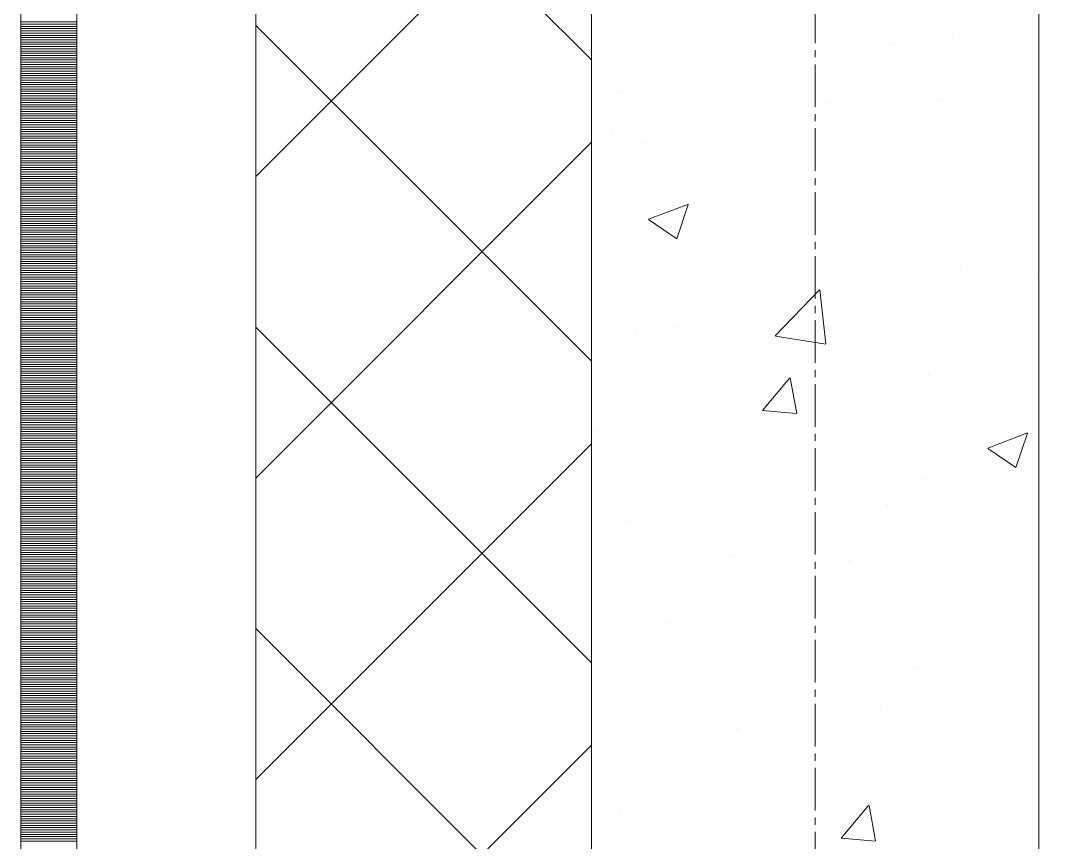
# Model space of a CAD drawing. Header units: millimetres. Extents: x 470010 to 1231400, y -134005 to 421770.
# Drawn here: x 672518.6 to 672983.6, y -44945 to -44578 of the extents above; entities that cross this region are included whole.
import ezdxf
from ezdxf.enums import TextEntityAlignment as Align

# ---------------------------------------------------------------- set-up
doc = ezdxf.new("R2010")
doc.units = ezdxf.units.MM
doc.linetypes.add('CENTER2', pattern=[28.575, 19.05, -3.175, 3.175, -3.175])
doc.linetypes.add('DASHED', pattern=[19.05, 12.7, -6.35])
doc.layers.get('Defpoints').update_dxf_attribs({"color": 140})
doc.layers.add('АР_Делит', color=120, linetype='Continuous', lineweight=0, plot=False)
for name, color, linetype, lineweight in [('АР_Стены ПЕНОблок', 52, 'Continuous', 20), ('АР_Тонкая', 254, 'Continuous', 5), ('АР_Утеплитель', 31, 'Continuous', 0), ('АР_Штриховка', 8, 'Continuous', 0)]:
    doc.layers.add(name, color=color, linetype=linetype, lineweight=lineweight)
doc.layers.add('РД_Оси_100', color=7, linetype='Continuous', lineweight=0, true_color=0x525252)
doc.styles.add('style1', font='ARIALN.TTF')

# ---------------------------------------------------------------- blocks, each defined once
blk = doc.blocks.new('СОШ_2200_АР_ОСИ_М100_28.05.24')
at = {"layer": 'АР_Делит', "color": 251, "linetype": 'DASHED', "true_color": 0x636466}
blk.add_lwpolyline([(114955, 135155), (114955, -355), (93595.036, -355), (93595.036, 13855), (94145, 13855), (94145, 68320), (66055, 68320), (66055, 13857.73), (83455, 13857.73), (83455, -355), (45245, -355), (45245, 13145), (44695, 13145), (44695, 26755), (45245, 26755), (45245, 68320), (20455, 68320), (20455, 26755), (27955, 26755), (27955, 13145), (-355, 13145), (-355, 100855)], dxfattribs=at)
at = {"layer": 'РД_Оси_100', "color": 251, "linetype": 'CENTER2', "true_color": 0x636466}
blk.add_line((0, -6155), (0, 139938.679), dxfattribs=at)
blk = doc.blocks.new('A$C9108343f')
at = {"layer": 'АР_Стены ПЕНОблок', "color": 18, "linetype": 'Continuous', "lineweight": 20, "true_color": 0x000000}
for p, q in [((7054.96, 97555), (7054.96, 21355)), ((7254.96, 21355), (7254.96, 97555))]:
    blk.add_line(p, q, dxfattribs=at)
at = {"layer": 'АР_Тонкая', "color": 18, "linetype": 'Continuous', "lineweight": 5, "true_color": 0x000000}
for p, q in [((6799.96, 97555), (6799.96, 21355)), ((6824.96, 97555), (6824.96, 21355)), ((6824.96, 21355), (6824.96, 97555)), ((6904.96, 21355), (6904.96, 97555))]:
    blk.add_line(p, q, dxfattribs=at)
at = {"layer": 'АР_Утеплитель', "color": 18, "linetype": 'Continuous', "lineweight": 0, "true_color": 0x000000}
for p, q in [((6904.96, 97555), (6904.96, 21355)), ((7054.96, 21355), (7054.96, 97555))]:
    blk.add_line(p, q, dxfattribs=at)
at = {"layer": 'АР_Штриховка', "color": 18, "linetype": 'Continuous', "lineweight": 0, "true_color": 0x000000}
for p, q in [((7054.96, 55770.81), (6904.96, 55920.81)), ((6904.96, 55718.67), (7054.96, 55868.67)), ((6799.96, 55787.75), (6824.96, 55787.75)), ((6799.96, 55786.75), (6824.96, 55786.75)), ((7054.96, 55636.11), (6904.96, 55786.11)), ((6799.96, 55785.75), (6824.96, 55785.75)), ((6799.96, 55784.75), (6824.96, 55784.75)), ((6799.96, 55783.75), (6824.96, 55783.75)), ((6799.96, 55782.75), (6824.96, 55782.75)), ((6799.96, 55781.75), (6824.96, 55781.75)), ((7216.36, 55781.52), (7216.36, 55781.52)), ((6799.96, 55780.75), (6824.96, 55780.75)), ((6799.96, 55779.75), (6824.96, 55779.75)), ((6799.96, 55778.75), (6824.96, 55778.75)), ((6799.96, 55777.75), (6824.96, 55777.75)), ((6799.96, 55776.75), (6824.96, 55776.75)), ((7188.5, 55777.69), (7188.5, 55777.69)), ((6799.96, 55775.75), (6824.96, 55775.75)), ((6799.96, 55774.75), (6824.96, 55774.75)), ((6799.96, 55773.75), (6824.96, 55773.75)), ((6799.96, 55772.75), (6824.96, 55772.75)), ((6799.96, 55771.75), (6824.96, 55771.75)), ((6799.96, 55770.75), (6824.96, 55770.75)), ((6799.96, 55769.75), (6824.96, 55769.75)), ((6799.96, 55768.75), (6824.96, 55768.75)), ((6799.96, 55767.75), (6824.96, 55767.75)), ((6799.96, 55766.75), (6824.96, 55766.75)), ((6799.96, 55765.75), (6824.96, 55765.75)), ((6799.96, 55764.75), (6824.96, 55764.75)), ((6799.96, 55763.75), (6824.96, 55763.75)), ((6799.96, 55762.75), (6824.96, 55762.75)), ((6799.96, 55761.75), (6824.96, 55761.75)), ((6799.96, 55760.75), (6824.96, 55760.75)), ((6799.96, 55759.75), (6824.96, 55759.75)), ((6799.96, 55758.75), (6824.96, 55758.75)), ((6799.96, 55757.75), (6824.96, 55757.75)), ((6799.96, 55756.75), (6824.96, 55756.75)), ((6799.96, 55755.75), (6824.96, 55755.75)), ((6799.96, 55754.75), (6824.96, 55754.75)), ((6799.96, 55753.75), (6824.96, 55753.75)), ((7068.23, 55756.09), (7068.23, 55756.09)), ((6799.96, 55752.75), (6824.96, 55752.75)), ((6799.96, 55751.75), (6824.96, 55751.75)), ((6799.96, 55750.75), (6824.96, 55750.75)), ((6799.96, 55749.75), (6824.96, 55749.75)), ((7160.49, 55751.52), (7160.49, 55751.52)), ((7210.17, 55752.58), (7210.17, 55752.58)), ((6799.96, 55748.75), (6824.96, 55748.75)), ((6799.96, 55747.75), (6824.96, 55747.75)), ((6799.96, 55746.75), (6824.96, 55746.75)), ((6799.96, 55745.75), (6824.96, 55745.75)), ((6799.96, 55744.75), (6824.96, 55744.75)), ((6799.96, 55743.75), (6824.96, 55743.75)), ((6799.96, 55742.75), (6824.96, 55742.75)), ((6799.96, 55741.75), (6824.96, 55741.75)), ((6799.96, 55740.75), (6824.96, 55740.75)), ((6799.96, 55739.75), (6824.96, 55739.75)), ((6799.96, 55738.75), (6824.96, 55738.75)), ((6799.96, 55737.75), (6824.96, 55737.75)), ((6799.96, 55736.75), (6824.96, 55736.75)), ((6799.96, 55735.75), (6824.96, 55735.75)), ((7064.29, 55738.86), (7064.29, 55738.86)), ((6799.96, 55734.75), (6824.96, 55734.75)), ((6799.96, 55733.75), (6824.96, 55733.75)), ((6799.96, 55732.75), (6824.96, 55732.75)), ((6799.96, 55731.75), (6824.96, 55731.75)), ((6799.96, 55730.75), (6824.96, 55730.75)), ((6904.96, 55583.97), (7054.96, 55733.97)), ((7078.25, 55733.54), (7078.25, 55733.54)), ((6799.96, 55729.75), (6824.96, 55729.75)), ((6799.96, 55728.75), (6824.96, 55728.75)), ((6799.96, 55727.75), (6824.96, 55727.75)), ((6799.96, 55726.75), (6824.96, 55726.75)), ((6799.96, 55725.75), (6824.96, 55725.75)), ((6799.96, 55724.75), (6824.96, 55724.75)), ((6799.96, 55723.75), (6824.96, 55723.75)), ((6799.96, 55722.75), (6824.96, 55722.75)), ((6799.96, 55721.75), (6824.96, 55721.75)), ((6799.96, 55720.75), (6824.96, 55720.75)), ((6799.96, 55719.75), (6824.96, 55719.75)), ((6799.96, 55718.75), (6824.96, 55718.75)), ((6799.96, 55717.75), (6824.96, 55717.75)), ((6799.96, 55716.75), (6824.96, 55716.75)), ((6799.96, 55715.75), (6824.96, 55715.75)), ((6799.96, 55714.75), (6824.96, 55714.75)), ((6799.96, 55713.75), (6824.96, 55713.75)), ((6799.96, 55712.75), (6824.96, 55712.75)), ((6799.96, 55711.75), (6824.96, 55711.75)), ((6799.96, 55710.75), (6824.96, 55710.75)), ((6799.96, 55709.75), (6824.96, 55709.75)), ((6799.96, 55708.75), (6824.96, 55708.75)), ((6799.96, 55707.75), (6824.96, 55707.75)), ((6799.96, 55706.75), (6824.96, 55706.75)), ((6799.96, 55705.75), (6824.96, 55705.75)), ((6799.96, 55704.75), (6824.96, 55704.75)), ((6799.96, 55703.75), (6824.96, 55703.75)), ((6799.96, 55702.75), (6824.96, 55702.75)), ((7080.55, 55699.57), (7098.34, 55706.39)), ((7093.14, 55690.9), (7098.29, 55706.25)), ((6799.96, 55701.75), (6824.96, 55701.75)), ((6799.96, 55700.75), (6824.96, 55700.75)), ((6799.96, 55699.75), (6824.96, 55699.75)), ((6799.96, 55698.75), (6824.96, 55698.75)), ((6799.96, 55697.75), (6824.96, 55697.75)), ((7080.49, 55699.43), (7093.12, 55690.9)), ((6799.96, 55696.75), (6824.96, 55696.75)), ((6799.96, 55695.75), (6824.96, 55695.75)), ((6799.96, 55694.75), (6824.96, 55694.75)), ((6799.96, 55693.75), (6824.96, 55693.75)), ((6799.96, 55692.75), (6824.96, 55692.75)), ((6799.96, 55691.75), (6824.96, 55691.75)), ((6799.96, 55690.75), (6824.96, 55690.75)), ((6799.96, 55689.75), (6824.96, 55689.75)), ((6799.96, 55688.75), (6824.96, 55688.75)), ((6799.96, 55687.75), (6824.96, 55687.75)), ((6799.96, 55686.75), (6824.96, 55686.75)), ((6799.96, 55685.75), (6824.96, 55685.75)), ((6799.96, 55684.75), (6824.96, 55684.75)), ((6799.96, 55683.75), (6824.96, 55683.75)), ((6799.96, 55682.75), (6824.96, 55682.75)), ((6799.96, 55681.75), (6824.96, 55681.75)), ((6799.96, 55680.75), (6824.96, 55680.75)), ((6799.96, 55679.75), (6824.96, 55679.75)), ((7084.41, 55682.7), (7084.41, 55682.7)), ((6799.96, 55678.75), (6824.96, 55678.75)), ((6799.96, 55677.75), (6824.96, 55677.75)), ((6799.96, 55676.75), (6824.96, 55676.75)), ((6799.96, 55675.75), (6824.96, 55675.75)), ((6799.96, 55674.75), (6824.96, 55674.75)), ((7220, 55676.97), (7220, 55676.97)), ((6799.96, 55673.75), (6824.96, 55673.75)), ((6799.96, 55672.75), (6824.96, 55672.75)), ((6799.96, 55671.75), (6824.96, 55671.75)), ((6799.96, 55670.75), (6824.96, 55670.75)), ((7254.09, 55672.46), (7254.09, 55672.46)), ((6799.96, 55669.75), (6824.96, 55669.75)), ((6799.96, 55668.75), (6824.96, 55668.75)), ((6799.96, 55667.75), (6824.96, 55667.75)), ((6799.96, 55666.75), (6824.96, 55666.75)), ((6799.96, 55665.75), (6824.96, 55665.75)), ((7137.18, 55647.44), (7156.96, 55668.06)), ((7159.83, 55643.94), (7157.02, 55668.06)), ((7207.09, 55668.02), (7207.09, 55668.02)), ((6799.96, 55664.75), (6824.96, 55664.75)), ((6799.96, 55663.75), (6824.96, 55663.75)), ((6799.96, 55662.75), (6824.96, 55662.75)), ((6799.96, 55661.75), (6824.96, 55661.75)), ((6799.96, 55660.75), (6824.96, 55660.75)), ((6799.96, 55659.75), (6824.96, 55659.75)), ((6799.96, 55658.75), (6824.96, 55658.75)), ((6799.96, 55657.75), (6824.96, 55657.75)), ((6799.96, 55656.75), (6824.96, 55656.75)), ((6799.96, 55655.75), (6824.96, 55655.75)), ((6799.96, 55654.75), (6824.96, 55654.75)), ((6799.96, 55653.75), (6824.96, 55653.75)), ((6799.96, 55652.75), (6824.96, 55652.75)), ((6799.96, 55651.75), (6824.96, 55651.75)), ((7054.96, 55501.4), (6904.96, 55651.4)), ((7093.67, 55651.34), (7093.67, 55651.34)), ((6799.96, 55650.75), (6824.96, 55650.75)), ((6799.96, 55649.75), (6824.96, 55649.75)), ((6799.96, 55648.75), (6824.96, 55648.75)), ((6799.96, 55647.75), (6824.96, 55647.75)), ((6799.96, 55646.75), (6824.96, 55646.75)), ((7075.16, 55648.98), (7075.16, 55648.98)), ((7137.22, 55647.34), (7159.81, 55643.84)), ((6799.96, 55645.75), (6824.96, 55645.75)), ((6799.96, 55644.75), (6824.96, 55644.75)), ((6799.96, 55643.75), (6824.96, 55643.75)), ((6799.96, 55642.75), (6824.96, 55642.75)), ((6799.96, 55641.75), (6824.96, 55641.75)), ((6799.96, 55640.75), (6824.96, 55640.75)), ((6799.96, 55639.75), (6824.96, 55639.75)), ((6799.96, 55638.75), (6824.96, 55638.75)), ((6799.96, 55637.75), (6824.96, 55637.75)), ((6799.96, 55636.75), (6824.96, 55636.75)), ((6799.96, 55635.75), (6824.96, 55635.75)), ((6799.96, 55634.75), (6824.96, 55634.75)), ((6799.96, 55633.75), (6824.96, 55633.75)), ((6799.96, 55632.75), (6824.96, 55632.75)), ((6799.96, 55631.75), (6824.96, 55631.75)), ((6799.96, 55630.75), (6824.96, 55630.75)), ((6799.96, 55629.75), (6824.96, 55629.75)), ((6799.96, 55628.75), (6824.96, 55628.75)), ((7131.39, 55614.13), (7143.63, 55628.73)), ((7146.78, 55612.84), (7143.84, 55628.76)), ((7205.87, 55629.97), (7205.87, 55629.97)), ((6799.96, 55627.75), (6824.96, 55627.75)), ((6799.96, 55626.75), (6824.96, 55626.75)), ((6799.96, 55625.75), (6824.96, 55625.75)), ((6799.96, 55624.75), (6824.96, 55624.75)), ((6799.96, 55623.75), (6824.96, 55623.75)), ((6799.96, 55622.75), (6824.96, 55622.75)), ((6799.96, 55621.75), (6824.96, 55621.75)), ((6799.96, 55620.75), (6824.96, 55620.75)), ((6799.96, 55619.75), (6824.96, 55619.75)), ((6799.96, 55618.75), (6824.96, 55618.75)), ((6799.96, 55617.75), (6824.96, 55617.75)), ((6799.96, 55616.75), (6824.96, 55616.75)), ((6799.96, 55615.75), (6824.96, 55615.75)), ((6799.96, 55614.75), (6824.96, 55614.75)), ((7131.39, 55614.13), (7146.57, 55612.8)), ((6799.96, 55613.75), (6824.96, 55613.75)), ((6799.96, 55612.75), (6824.96, 55612.75)), ((6799.96, 55611.75), (6824.96, 55611.75)), ((6799.96, 55610.75), (6824.96, 55610.75)), ((6799.96, 55609.75), (6824.96, 55609.75)), ((6799.96, 55608.75), (6824.96, 55608.75)), ((6799.96, 55607.75), (6824.96, 55607.75)), ((6799.96, 55606.75), (6824.96, 55606.75)), ((6799.96, 55605.75), (6824.96, 55605.75)), ((6799.96, 55604.75), (6824.96, 55604.75)), ((6799.96, 55603.75), (6824.96, 55603.75)), ((6799.96, 55602.75), (6824.96, 55602.75)), ((6799.96, 55601.75), (6824.96, 55601.75)), ((6799.96, 55600.75), (6824.96, 55600.75)), ((7057.74, 55604.54), (7057.74, 55604.54)), ((7232.17, 55597.3), (7249.95, 55604.13)), ((7244.75, 55588.63), (7249.9, 55603.98)), ((6799.96, 55599.75), (6824.96, 55599.75)), ((6799.96, 55598.75), (6824.96, 55598.75)), ((6799.96, 55597.75), (6824.96, 55597.75)), ((6799.96, 55596.75), (6824.96, 55596.75)), ((6799.96, 55595.75), (6824.96, 55595.75)), ((6904.96, 55449.26), (7054.96, 55599.26)), ((7232.1, 55597.16), (7244.74, 55588.64)), ((6799.96, 55594.75), (6824.96, 55594.75)), ((6799.96, 55593.75), (6824.96, 55593.75)), ((6799.96, 55592.75), (6824.96, 55592.75)), ((6799.96, 55591.75), (6824.96, 55591.75)), ((6799.96, 55590.75), (6824.96, 55590.75)), ((6799.96, 55589.75), (6824.96, 55589.75)), ((6799.96, 55588.75), (6824.96, 55588.75)), ((6799.96, 55587.75), (6824.96, 55587.75)), ((6799.96, 55586.75), (6824.96, 55586.75)), ((6799.96, 55585.75), (6824.96, 55585.75)), ((6799.96, 55584.75), (6824.96, 55584.75)), ((6799.96, 55583.75), (6824.96, 55583.75)), ((6799.96, 55582.75), (6824.96, 55582.75)), ((6799.96, 55581.75), (6824.96, 55581.75)), ((7204, 55583.47), (7204, 55583.47)), ((6799.96, 55580.75), (6824.96, 55580.75)), ((6799.96, 55579.75), (6824.96, 55579.75)), ((6799.96, 55578.75), (6824.96, 55578.75)), ((6799.96, 55577.75), (6824.96, 55577.75)), ((7250.85, 55580.65), (7250.85, 55580.65)), ((6799.96, 55576.75), (6824.96, 55576.75)), ((6799.96, 55575.75), (6824.96, 55575.75)), ((6799.96, 55574.75), (6824.96, 55574.75)), ((6799.96, 55573.75), (6824.96, 55573.75)), ((6799.96, 55572.75), (6824.96, 55572.75)), ((7187.27, 55572.28), (7187.27, 55572.28)), ((6799.96, 55571.75), (6824.96, 55571.75)), ((6799.96, 55570.75), (6824.96, 55570.75)), ((6799.96, 55569.75), (6824.96, 55569.75)), ((6799.96, 55568.75), (6824.96, 55568.75)), ((6799.96, 55567.75), (6824.96, 55567.75)), ((6799.96, 55566.75), (6824.96, 55566.75)), ((6799.96, 55565.75), (6824.96, 55565.75)), ((6799.96, 55564.75), (6824.96, 55564.75)), ((6799.96, 55563.75), (6824.96, 55563.75)), ((7072.07, 55564.42), (7072.07, 55564.42)), ((6799.96, 55562.75), (6824.96, 55562.75)), ((6799.96, 55561.75), (6824.96, 55561.75)), ((6799.96, 55560.75), (6824.96, 55560.75)), ((6799.96, 55559.75), (6824.96, 55559.75)), ((6799.96, 55558.75), (6824.96, 55558.75)), ((6799.96, 55557.75), (6824.96, 55557.75)), ((6799.96, 55556.75), (6824.96, 55556.75)), ((6799.96, 55555.75), (6824.96, 55555.75)), ((6799.96, 55554.75), (6824.96, 55554.75)), ((6799.96, 55553.75), (6824.96, 55553.75)), ((6799.96, 55552.75), (6824.96, 55552.75)), ((6799.96, 55551.75), (6824.96, 55551.75)), ((6799.96, 55550.75), (6824.96, 55550.75)), ((6799.96, 55549.75), (6824.96, 55549.75)), ((6799.96, 55548.75), (6824.96, 55548.75)), ((6799.96, 55547.75), (6824.96, 55547.75)), ((6799.96, 55546.75), (6824.96, 55546.75)), ((6799.96, 55545.75), (6824.96, 55545.75)), ((6799.96, 55544.75), (6824.96, 55544.75)), ((7118.6, 55548.77), (7118.6, 55548.77)), ((7170.54, 55547.18), (7170.54, 55547.18)), ((6799.96, 55543.75), (6824.96, 55543.75)), ((6799.96, 55542.75), (6824.96, 55542.75)), ((6799.96, 55541.75), (6824.96, 55541.75)), ((6799.96, 55540.75), (6824.96, 55540.75)), ((6799.96, 55539.75), (6824.96, 55539.75)), ((6799.96, 55538.75), (6824.96, 55538.75)), ((6799.96, 55537.75), (6824.96, 55537.75)), ((6799.96, 55536.75), (6824.96, 55536.75)), ((6799.96, 55535.75), (6824.96, 55535.75)), ((6799.96, 55534.75), (6824.96, 55534.75)), ((6799.96, 55533.75), (6824.96, 55533.75)), ((6799.96, 55532.75), (6824.96, 55532.75)), ((6799.96, 55531.75), (6824.96, 55531.75)), ((6799.96, 55530.75), (6824.96, 55530.75)), ((6799.96, 55529.75), (6824.96, 55529.75)), ((6799.96, 55528.75), (6824.96, 55528.75)), ((6799.96, 55527.75), (6824.96, 55527.75)), ((6799.96, 55526.75), (6824.96, 55526.75)), ((6799.96, 55525.75), (6824.96, 55525.75)), ((6799.96, 55524.75), (6824.96, 55524.75)), ((6799.96, 55523.75), (6824.96, 55523.75)), ((6799.96, 55522.75), (6824.96, 55522.75)), ((6799.96, 55521.75), (6824.96, 55521.75)), ((6799.96, 55520.75), (6824.96, 55520.75)), ((6799.96, 55519.75), (6824.96, 55519.75)), ((6799.96, 55518.75), (6824.96, 55518.75)), ((6799.96, 55517.75), (6824.96, 55517.75)), ((6799.96, 55516.75), (6824.96, 55516.75)), ((7054.96, 55366.7), (6904.96, 55516.7)), ((7088.51, 55518.79), (7088.51, 55518.79)), ((6799.96, 55515.75), (6824.96, 55515.75)), ((6799.96, 55514.75), (6824.96, 55514.75)), ((6799.96, 55513.75), (6824.96, 55513.75)), ((6799.96, 55512.75), (6824.96, 55512.75)), ((6799.96, 55511.75), (6824.96, 55511.75)), ((7224.1, 55513.06), (7224.1, 55513.06)), ((6799.96, 55510.75), (6824.96, 55510.75)), ((6799.96, 55509.75), (6824.96, 55509.75)), ((6799.96, 55508.75), (6824.96, 55508.75)), ((6799.96, 55507.75), (6824.96, 55507.75)), ((6799.96, 55506.75), (6824.96, 55506.75)), ((6799.96, 55505.75), (6824.96, 55505.75)), ((6799.96, 55504.75), (6824.96, 55504.75)), ((6799.96, 55503.75), (6824.96, 55503.75)), ((6799.96, 55502.75), (6824.96, 55502.75)), ((6799.96, 55501.75), (6824.96, 55501.75)), ((6799.96, 55500.75), (6824.96, 55500.75)), ((6799.96, 55499.75), (6824.96, 55499.75)), ((6799.96, 55498.75), (6824.96, 55498.75)), ((6799.96, 55497.75), (6824.96, 55497.75)), ((7200.91, 55498.91), (7200.91, 55498.91)), ((6799.96, 55496.75), (6824.96, 55496.75)), ((6799.96, 55495.75), (6824.96, 55495.75)), ((6799.96, 55494.75), (6824.96, 55494.75)), ((6799.96, 55493.75), (6824.96, 55493.75)), ((6799.96, 55492.75), (6824.96, 55492.75)), ((6799.96, 55491.75), (6824.96, 55491.75)), ((6799.96, 55490.75), (6824.96, 55490.75)), ((6799.96, 55489.75), (6824.96, 55489.75)), ((6799.96, 55488.75), (6824.96, 55488.75)), ((6799.96, 55487.75), (6824.96, 55487.75)), ((6799.96, 55486.75), (6824.96, 55486.75)), ((6799.96, 55485.75), (6824.96, 55485.75)), ((6799.96, 55484.75), (6824.96, 55484.75)), ((6799.96, 55483.75), (6824.96, 55483.75)), ((6799.96, 55482.75), (6824.96, 55482.75)), ((6799.96, 55481.75), (6824.96, 55481.75)), ((6799.96, 55480.75), (6824.96, 55480.75)), ((6799.96, 55479.75), (6824.96, 55479.75)), ((7068.98, 55479.87), (7068.98, 55479.87)), ((7184.03, 55480.47), (7184.03, 55480.47)), ((6799.96, 55478.75), (6824.96, 55478.75)), ((6799.96, 55477.75), (6824.96, 55477.75)), ((6799.96, 55476.75), (6824.96, 55476.75)), ((6799.96, 55475.75), (6824.96, 55475.75)), ((6799.96, 55474.75), (6824.96, 55474.75)), ((6799.96, 55473.75), (6824.96, 55473.75)), ((6799.96, 55472.75), (6824.96, 55472.75)), ((6799.96, 55471.75), (6824.96, 55471.75)), ((6799.96, 55470.75), (6824.96, 55470.75)), ((7120.45, 55472.1), (7120.45, 55472.1)), ((6799.96, 55469.75), (6824.96, 55469.75)), ((6799.96, 55468.75), (6824.96, 55468.75)), ((6799.96, 55467.75), (6824.96, 55467.75)), ((6799.96, 55466.75), (6824.96, 55466.75)), ((6799.96, 55465.75), (6824.96, 55465.75)), ((6799.96, 55464.75), (6824.96, 55464.75)), ((6799.96, 55463.75), (6824.96, 55463.75)), ((6799.96, 55462.75), (6824.96, 55462.75)), ((6799.96, 55461.75), (6824.96, 55461.75)), ((6799.96, 55460.75), (6824.96, 55460.75)), ((6904.96, 55314.56), (7054.96, 55464.56)), ((6799.96, 55459.75), (6824.96, 55459.75)), ((6799.96, 55458.75), (6824.96, 55458.75)), ((6799.96, 55457.75), (6824.96, 55457.75)), ((6799.96, 55456.75), (6824.96, 55456.75)), ((7215.61, 55459.88), (7215.61, 55459.88)), ((6799.96, 55455.75), (6824.96, 55455.75)), ((6799.96, 55454.75), (6824.96, 55454.75)), ((6799.96, 55453.75), (6824.96, 55453.75)), ((6799.96, 55452.75), (6824.96, 55452.75)), ((6799.96, 55451.75), (6824.96, 55451.75)), ((6799.96, 55450.75), (6824.96, 55450.75)), ((6799.96, 55449.75), (6824.96, 55449.75)), ((6799.96, 55448.75), (6824.96, 55448.75)), ((6799.96, 55447.75), (6824.96, 55447.75)), ((6799.96, 55446.75), (6824.96, 55446.75)), ((6799.96, 55445.75), (6824.96, 55445.75)), ((6799.96, 55444.75), (6824.96, 55444.75)), ((6799.96, 55443.75), (6824.96, 55443.75)), ((6799.96, 55442.75), (6824.96, 55442.75)), ((6799.96, 55441.75), (6824.96, 55441.75)), ((6799.96, 55440.75), (6824.96, 55440.75)), ((6799.96, 55439.75), (6824.96, 55439.75)), ((6799.96, 55438.75), (6824.96, 55438.75)), ((6799.96, 55437.75), (6824.96, 55437.75)), ((7166.63, 55423.08), (7178.88, 55437.67)), ((7182.02, 55421.78), (7179.08, 55437.7)), ((6799.96, 55436.75), (6824.96, 55436.75)), ((6799.96, 55435.75), (6824.96, 55435.75)), ((6799.96, 55434.75), (6824.96, 55434.75)), ((6799.96, 55433.75), (6824.96, 55433.75)), ((6799.96, 55432.75), (6824.96, 55432.75)), ((7067.48, 55434.46), (7067.48, 55434.46)), ((6799.96, 55431.75), (6824.96, 55431.75)), ((6799.96, 55430.75), (6824.96, 55430.75)), ((6799.96, 55429.75), (6824.96, 55429.75)), ((6799.96, 55428.75), (6824.96, 55428.75)), ((6799.96, 55427.75), (6824.96, 55427.75)), ((6799.96, 55426.75), (6824.96, 55426.75)), ((6799.96, 55425.75), (6824.96, 55425.75)), ((6799.96, 55424.75), (6824.96, 55424.75)), ((6799.96, 55423.75), (6824.96, 55423.75)), ((6799.96, 55422.75), (6824.96, 55422.75)), ((6799.96, 55421.75), (6824.96, 55421.75)), ((7166.63, 55423.07), (7181.81, 55421.74))]:
    blk.add_line(p, q, dxfattribs=at)
at = {"layer": 'РД_Оси_100'}
blk.add_blockref('СОШ_2200_АР_ОСИ_М100_28.05.24', (7154.96, 6755), dxfattribs=at)
at = {"layer": 'Defpoints', "color": 18, "true_color": 0x000000, "style": 'style1'}
for p in [(143949.34, 316089.12), (143974.98, 281639.5), (143890.4, 273244.71), (143839.99, 264276.81), (143967.75, 254892.38), (12251.96, 104178.14), (12382.58, 96023.14)]:
    blk.add_attdef('АР-ПОМЕЩЕНИЕ:НАИМЕНОВАНИЕ', text='', height=100, dxfattribs=at).set_placement(p, align=Align.MIDDLE)
at = {"layer": 'Defpoints', "color": 18, "true_color": 0x000000, "style": 'style1', "flags": 8}
for p in [(143951.3, 279099.09), (143848.34, 269251.11), (143875.33, 260094.25), (144049.74, 250824.7), (163419.28, 238153.36), (155897.46, 237965.97), (183037.2, 237965.97), (143342.94, 237876.19)]:
    blk.add_attdef('АР-ПОМЕЩЕНИЕ:НАИМЕНОВАНИЕ', text='', height=100, dxfattribs=at).set_placement(p, align=Align.MIDDLE)

msp = doc.modelspace()

# ---------------------------------------------------------------- linework, layer by layer
at = {"layer": 'АР_Стены ПЕНОблок', "color": 18, "linetype": 'Continuous', "lineweight": 20, "true_color": 0x000000}
for p, q in [((672773.57, -2811.242), (672773.57, -79011.242)), ((672973.57, -79011.242), (672973.57, -2811.242))]:
    msp.add_line(p, q, dxfattribs=at)
at = {"layer": 'АР_Тонкая', "color": 18, "linetype": 'Continuous', "lineweight": 5, "true_color": 0x000000}
for p, q in [((672518.57, -2811.242), (672518.57, -79011.242)), ((672543.57, -2811.242), (672543.57, -79011.242)), ((672543.57, -79011.242), (672543.57, -2811.242)), ((672623.57, -79011.242), (672623.57, -2811.242))]:
    msp.add_line(p, q, dxfattribs=at)
at = {"layer": 'АР_Утеплитель', "color": 18, "linetype": 'Continuous', "lineweight": 0, "true_color": 0x000000}
for p, q in [((672623.57, -2811.242), (672623.57, -79011.242)), ((672773.57, -79011.242), (672773.57, -2811.242))]:
    msp.add_line(p, q, dxfattribs=at)
at = {"layer": 'АР_Штриховка', "color": 18, "linetype": 'Continuous', "lineweight": 0, "true_color": 0x000000}
for p, q in [((672773.57, -44595.433), (672623.57, -44445.433)), ((672623.57, -44647.57), (672773.57, -44497.57)), ((672518.57, -44578.492), (672543.57, -44578.492)), ((672518.57, -44579.492), (672543.57, -44579.492)), ((672518.57, -44580.492), (672543.57, -44580.492)), ((672518.57, -44581.492), (672543.57, -44581.492)), ((672518.57, -44582.492), (672543.57, -44582.492)), ((672518.57, -44583.492), (672543.57, -44583.492)), ((672773.57, -44730.137), (672623.57, -44580.137)), ((672518.57, -44584.492), (672543.57, -44584.492)), ((672518.57, -44585.492), (672543.57, -44585.492)), ((672518.57, -44586.492), (672543.57, -44586.492)), ((672518.57, -44587.492), (672543.57, -44587.492)), ((672518.57, -44588.492), (672543.57, -44588.492)), ((672518.57, -44589.492), (672543.57, -44589.492)), ((672518.57, -44590.492), (672543.57, -44590.492)), ((672518.57, -44591.492), (672543.57, -44591.492)), ((672518.57, -44592.492), (672543.57, -44592.492)), ((672518.57, -44593.492), (672543.57, -44593.492)), ((672518.57, -44594.492), (672543.57, -44594.492)), ((672518.57, -44595.492), (672543.57, -44595.492)), ((672518.57, -44596.492), (672543.57, -44596.492)), ((672518.57, -44597.492), (672543.57, -44597.492)), ((672518.57, -44598.492), (672543.57, -44598.492)), ((672518.57, -44599.492), (672543.57, -44599.492)), ((672518.57, -44600.492), (672543.57, -44600.492)), ((672518.57, -44601.492), (672543.57, -44601.492)), ((672518.57, -44602.492), (672543.57, -44602.492)), ((672518.57, -44603.492), (672543.57, -44603.492)), ((672518.57, -44604.492), (672543.57, -44604.492)), ((672518.57, -44605.492), (672543.57, -44605.492)), ((672518.57, -44606.492), (672543.57, -44606.492)), ((672518.57, -44607.492), (672543.57, -44607.492)), ((672518.57, -44608.492), (672543.57, -44608.492)), ((672518.57, -44609.492), (672543.57, -44609.492)), ((672518.57, -44610.492), (672543.57, -44610.492)), ((672518.57, -44611.492), (672543.57, -44611.492)), ((672518.57, -44612.492), (672543.57, -44612.492)), ((672518.57, -44613.492), (672543.57, -44613.492)), ((672518.57, -44614.492), (672543.57, -44614.492)), ((672518.57, -44615.492), (672543.57, -44615.492)), ((672518.57, -44616.492), (672543.57, -44616.492)), ((672518.57, -44617.492), (672543.57, -44617.492)), ((672518.57, -44618.492), (672543.57, -44618.492)), ((672518.57, -44619.492), (672543.57, -44619.492)), ((672518.57, -44620.492), (672543.57, -44620.492)), ((672518.57, -44621.492), (672543.57, -44621.492)), ((672518.57, -44622.492), (672543.57, -44622.492)), ((672518.57, -44623.492), (672543.57, -44623.492)), ((672518.57, -44624.492), (672543.57, -44624.492)), ((672518.57, -44625.492), (672543.57, -44625.492)), ((672518.57, -44626.492), (672543.57, -44626.492)), ((672518.57, -44627.492), (672543.57, -44627.492)), ((672518.57, -44628.492), (672543.57, -44628.492)), ((672518.57, -44629.492), (672543.57, -44629.492)), ((672518.57, -44630.492), (672543.57, -44630.492)), ((672518.57, -44631.492), (672543.57, -44631.492)), ((672518.57, -44632.492), (672543.57, -44632.492)), ((672518.57, -44633.492), (672543.57, -44633.492)), ((672518.57, -44634.492), (672543.57, -44634.492)), ((672623.57, -44782.273), (672773.57, -44632.273)), ((672518.57, -44635.492), (672543.57, -44635.492)), ((672518.57, -44636.492), (672543.57, -44636.492)), ((672518.57, -44637.492), (672543.57, -44637.492)), ((672518.57, -44638.492), (672543.57, -44638.492)), ((672518.57, -44639.492), (672543.57, -44639.492)), ((672518.57, -44640.492), (672543.57, -44640.492)), ((672518.57, -44641.492), (672543.57, -44641.492)), ((672518.57, -44642.492), (672543.57, -44642.492)), ((672518.57, -44643.492), (672543.57, -44643.492)), ((672518.57, -44644.492), (672543.57, -44644.492)), ((672518.57, -44645.492), (672543.57, -44645.492)), ((672518.57, -44646.492), (672543.57, -44646.492)), ((672518.57, -44647.492), (672543.57, -44647.492)), ((672518.57, -44648.492), (672543.57, -44648.492)), ((672518.57, -44649.492), (672543.57, -44649.492)), ((672518.57, -44650.492), (672543.57, -44650.492)), ((672518.57, -44651.492), (672543.57, -44651.492)), ((672518.57, -44652.492), (672543.57, -44652.492)), ((672518.57, -44653.492), (672543.57, -44653.492)), ((672518.57, -44654.492), (672543.57, -44654.492)), ((672518.57, -44655.492), (672543.57, -44655.492)), ((672518.57, -44656.492), (672543.57, -44656.492)), ((672518.57, -44657.492), (672543.57, -44657.492)), ((672518.57, -44658.492), (672543.57, -44658.492)), ((672518.57, -44659.492), (672543.57, -44659.492)), ((672518.57, -44660.492), (672543.57, -44660.492)), ((672518.57, -44661.492), (672543.57, -44661.492)), ((672518.57, -44662.492), (672543.57, -44662.492)), ((672799.166, -44666.676), (672816.951, -44659.849)), ((672811.75, -44675.343), (672816.9, -44659.994)), ((672518.57, -44663.492), (672543.57, -44663.492)), ((672518.57, -44664.492), (672543.57, -44664.492)), ((672518.57, -44665.492), (672543.57, -44665.492)), ((672518.57, -44666.492), (672543.57, -44666.492)), ((672518.57, -44667.492), (672543.57, -44667.492)), ((672799.102, -44666.816), (672811.737, -44675.339)), ((672518.57, -44668.492), (672543.57, -44668.492)), ((672518.57, -44669.492), (672543.57, -44669.492)), ((672518.57, -44670.492), (672543.57, -44670.492)), ((672518.57, -44671.492), (672543.57, -44671.492)), ((672518.57, -44672.492), (672543.57, -44672.492)), ((672518.57, -44673.492), (672543.57, -44673.492)), ((672518.57, -44674.492), (672543.57, -44674.492)), ((672518.57, -44675.492), (672543.57, -44675.492)), ((672518.57, -44676.492), (672543.57, -44676.492)), ((672518.57, -44677.492), (672543.57, -44677.492)), ((672518.57, -44678.492), (672543.57, -44678.492)), ((672518.57, -44679.492), (672543.57, -44679.492)), ((672518.57, -44680.492), (672543.57, -44680.492)), ((672518.57, -44681.492), (672543.57, -44681.492)), ((672518.57, -44682.492), (672543.57, -44682.492)), ((672518.57, -44683.492), (672543.57, -44683.492)), ((672518.57, -44684.492), (672543.57, -44684.492)), ((672518.57, -44685.492), (672543.57, -44685.492)), ((672518.57, -44686.492), (672543.57, -44686.492)), ((672518.57, -44687.492), (672543.57, -44687.492)), ((672518.57, -44688.492), (672543.57, -44688.492)), ((672518.57, -44689.492), (672543.57, -44689.492)), ((672518.57, -44690.492), (672543.57, -44690.492)), ((672518.57, -44691.492), (672543.57, -44691.492)), ((672518.57, -44692.492), (672543.57, -44692.492)), ((672518.57, -44693.492), (672543.57, -44693.492)), ((672518.57, -44694.492), (672543.57, -44694.492)), ((672518.57, -44695.492), (672543.57, -44695.492)), ((672518.57, -44696.492), (672543.57, -44696.492)), ((672518.57, -44697.492), (672543.57, -44697.492)), ((672518.57, -44698.492), (672543.57, -44698.492)), ((672518.57, -44699.492), (672543.57, -44699.492)), ((672855.788, -44718.805), (672875.571, -44698.186)), ((672878.438, -44722.302), (672875.632, -44698.179)), ((672518.57, -44700.492), (672543.57, -44700.492)), ((672518.57, -44701.492), (672543.57, -44701.492)), ((672518.57, -44702.492), (672543.57, -44702.492)), ((672518.57, -44703.492), (672543.57, -44703.492)), ((672518.57, -44704.492), (672543.57, -44704.492)), ((672518.57, -44705.492), (672543.57, -44705.492)), ((672518.57, -44706.492), (672543.57, -44706.492)), ((672518.57, -44707.492), (672543.57, -44707.492)), ((672518.57, -44708.492), (672543.57, -44708.492)), ((672518.57, -44709.492), (672543.57, -44709.492)), ((672518.57, -44710.492), (672543.57, -44710.492)), ((672518.57, -44711.492), (672543.57, -44711.492)), ((672518.57, -44712.492), (672543.57, -44712.492)), ((672518.57, -44713.492), (672543.57, -44713.492)), ((672518.57, -44714.492), (672543.57, -44714.492)), ((672518.57, -44715.492), (672543.57, -44715.492)), ((672518.57, -44716.492), (672543.57, -44716.492)), ((672518.57, -44717.492), (672543.57, -44717.492)), ((672518.57, -44718.492), (672543.57, -44718.492)), ((672773.57, -44864.84), (672623.57, -44714.84)), ((672855.832, -44718.9), (672878.422, -44722.403)), ((672518.57, -44719.492), (672543.57, -44719.492)), ((672518.57, -44720.492), (672543.57, -44720.492)), ((672518.57, -44721.492), (672543.57, -44721.492)), ((672518.57, -44722.492), (672543.57, -44722.492)), ((672518.57, -44723.492), (672543.57, -44723.492)), ((672518.57, -44724.492), (672543.57, -44724.492)), ((672518.57, -44725.492), (672543.57, -44725.492)), ((672518.57, -44726.492), (672543.57, -44726.492)), ((672518.57, -44727.492), (672543.57, -44727.492)), ((672518.57, -44728.492), (672543.57, -44728.492)), ((672518.57, -44729.492), (672543.57, -44729.492)), ((672518.57, -44730.492), (672543.57, -44730.492)), ((672518.57, -44731.492), (672543.57, -44731.492)), ((672518.57, -44732.492), (672543.57, -44732.492)), ((672518.57, -44733.492), (672543.57, -44733.492)), ((672518.57, -44734.492), (672543.57, -44734.492)), ((672518.57, -44735.492), (672543.57, -44735.492)), ((672518.57, -44736.492), (672543.57, -44736.492)), ((672518.57, -44737.492), (672543.57, -44737.492)), ((672850.001, -44752.109), (672862.246, -44737.516)), ((672865.39, -44753.403), (672862.453, -44737.482)), ((672518.57, -44738.492), (672543.57, -44738.492)), ((672518.57, -44739.492), (672543.57, -44739.492)), ((672518.57, -44740.492), (672543.57, -44740.492)), ((672518.57, -44741.492), (672543.57, -44741.492)), ((672518.57, -44742.492), (672543.57, -44742.492)), ((672518.57, -44743.492), (672543.57, -44743.492)), ((672518.57, -44744.492), (672543.57, -44744.492)), ((672518.57, -44745.492), (672543.57, -44745.492)), ((672518.57, -44746.492), (672543.57, -44746.492)), ((672518.57, -44747.492), (672543.57, -44747.492)), ((672518.57, -44748.492), (672543.57, -44748.492)), ((672518.57, -44749.492), (672543.57, -44749.492)), ((672518.57, -44750.492), (672543.57, -44750.492)), ((672518.57, -44751.492), (672543.57, -44751.492)), ((672518.57, -44752.492), (672543.57, -44752.492)), ((672518.57, -44753.492), (672543.57, -44753.492)), ((672518.57, -44754.492), (672543.57, -44754.492)), ((672518.57, -44755.492), (672543.57, -44755.492)), ((672850, -44752.113), (672865.182, -44753.441)), ((672518.57, -44756.492), (672543.57, -44756.492)), ((672518.57, -44757.492), (672543.57, -44757.492)), ((672518.57, -44758.492), (672543.57, -44758.492)), ((672518.57, -44759.492), (672543.57, -44759.492)), ((672518.57, -44760.492), (672543.57, -44760.492)), ((672518.57, -44761.492), (672543.57, -44761.492)), ((672518.57, -44762.492), (672543.57, -44762.492)), ((672518.57, -44763.492), (672543.57, -44763.492)), ((672518.57, -44764.492), (672543.57, -44764.492)), ((672518.57, -44765.492), (672543.57, -44765.492)), ((672950.78, -44768.941), (672968.565, -44762.114)), ((672963.364, -44777.608), (672968.514, -44762.259)), ((672518.57, -44766.492), (672543.57, -44766.492)), ((672518.57, -44767.492), (672543.57, -44767.492)), ((672518.57, -44768.492), (672543.57, -44768.492)), ((672518.57, -44769.492), (672543.57, -44769.492)), ((672623.57, -44916.977), (672773.57, -44766.977)), ((672950.716, -44769.082), (672963.351, -44777.604)), ((672518.57, -44770.492), (672543.57, -44770.492)), ((672518.57, -44771.492), (672543.57, -44771.492)), ((672518.57, -44772.492), (672543.57, -44772.492)), ((672518.57, -44773.492), (672543.57, -44773.492)), ((672518.57, -44774.492), (672543.57, -44774.492)), ((672518.57, -44775.492), (672543.57, -44775.492)), ((672518.57, -44776.492), (672543.57, -44776.492)), ((672518.57, -44777.492), (672543.57, -44777.492)), ((672518.57, -44778.492), (672543.57, -44778.492)), ((672518.57, -44779.492), (672543.57, -44779.492)), ((672518.57, -44780.492), (672543.57, -44780.492)), ((672518.57, -44781.492), (672543.57, -44781.492)), ((672518.57, -44782.492), (672543.57, -44782.492)), ((672518.57, -44783.492), (672543.57, -44783.492)), ((672518.57, -44784.492), (672543.57, -44784.492)), ((672518.57, -44785.492), (672543.57, -44785.492)), ((672518.57, -44786.492), (672543.57, -44786.492)), ((672518.57, -44787.492), (672543.57, -44787.492)), ((672518.57, -44788.492), (672543.57, -44788.492)), ((672518.57, -44789.492), (672543.57, -44789.492)), ((672518.57, -44790.492), (672543.57, -44790.492)), ((672518.57, -44791.492), (672543.57, -44791.492)), ((672518.57, -44792.492), (672543.57, -44792.492)), ((672518.57, -44793.492), (672543.57, -44793.492)), ((672518.57, -44794.492), (672543.57, -44794.492)), ((672518.57, -44795.492), (672543.57, -44795.492)), ((672518.57, -44796.492), (672543.57, -44796.492)), ((672518.57, -44797.492), (672543.57, -44797.492)), ((672518.57, -44798.492), (672543.57, -44798.492)), ((672518.57, -44799.492), (672543.57, -44799.492)), ((672518.57, -44800.492), (672543.57, -44800.492)), ((672518.57, -44801.492), (672543.57, -44801.492)), ((672518.57, -44802.492), (672543.57, -44802.492)), ((672518.57, -44803.492), (672543.57, -44803.492)), ((672518.57, -44804.492), (672543.57, -44804.492)), ((672518.57, -44805.492), (672543.57, -44805.492)), ((672518.57, -44806.492), (672543.57, -44806.492)), ((672518.57, -44807.492), (672543.57, -44807.492)), ((672518.57, -44808.492), (672543.57, -44808.492)), ((672518.57, -44809.492), (672543.57, -44809.492)), ((672518.57, -44810.492), (672543.57, -44810.492)), ((672518.57, -44811.492), (672543.57, -44811.492)), ((672518.57, -44812.492), (672543.57, -44812.492)), ((672518.57, -44813.492), (672543.57, -44813.492)), ((672518.57, -44814.492), (672543.57, -44814.492)), ((672518.57, -44815.492), (672543.57, -44815.492)), ((672518.57, -44816.492), (672543.57, -44816.492)), ((672518.57, -44817.492), (672543.57, -44817.492)), ((672518.57, -44818.492), (672543.57, -44818.492)), ((672518.57, -44819.492), (672543.57, -44819.492)), ((672518.57, -44820.492), (672543.57, -44820.492)), ((672518.57, -44821.492), (672543.57, -44821.492)), ((672518.57, -44822.492), (672543.57, -44822.492)), ((672518.57, -44823.492), (672543.57, -44823.492)), ((672518.57, -44824.492), (672543.57, -44824.492)), ((672518.57, -44825.492), (672543.57, -44825.492)), ((672518.57, -44826.492), (672543.57, -44826.492)), ((672518.57, -44827.492), (672543.57, -44827.492)), ((672518.57, -44828.492), (672543.57, -44828.492)), ((672518.57, -44829.492), (672543.57, -44829.492)), ((672518.57, -44830.492), (672543.57, -44830.492)), ((672518.57, -44831.492), (672543.57, -44831.492)), ((672518.57, -44832.492), (672543.57, -44832.492)), ((672518.57, -44833.492), (672543.57, -44833.492)), ((672518.57, -44834.492), (672543.57, -44834.492)), ((672518.57, -44835.492), (672543.57, -44835.492)), ((672518.57, -44836.492), (672543.57, -44836.492)), ((672518.57, -44837.492), (672543.57, -44837.492)), ((672518.57, -44838.492), (672543.57, -44838.492)), ((672518.57, -44839.492), (672543.57, -44839.492)), ((672518.57, -44840.492), (672543.57, -44840.492)), ((672518.57, -44841.492), (672543.57, -44841.492)), ((672518.57, -44842.492), (672543.57, -44842.492)), ((672518.57, -44843.492), (672543.57, -44843.492)), ((672518.57, -44844.492), (672543.57, -44844.492)), ((672518.57, -44845.492), (672543.57, -44845.492)), ((672518.57, -44846.492), (672543.57, -44846.492)), ((672518.57, -44847.492), (672543.57, -44847.492)), ((672518.57, -44848.492), (672543.57, -44848.492)), ((672518.57, -44849.492), (672543.57, -44849.492)), ((672518.57, -44850.492), (672543.57, -44850.492)), ((672518.57, -44851.492), (672543.57, -44851.492)), ((672518.57, -44852.492), (672543.57, -44852.492)), ((672518.57, -44853.492), (672543.57, -44853.492)), ((672773.57, -44999.544), (672623.57, -44849.544)), ((672518.57, -44854.492), (672543.57, -44854.492)), ((672518.57, -44855.492), (672543.57, -44855.492)), ((672518.57, -44856.492), (672543.57, -44856.492)), ((672518.57, -44857.492), (672543.57, -44857.492)), ((672518.57, -44858.492), (672543.57, -44858.492)), ((672518.57, -44859.492), (672543.57, -44859.492)), ((672518.57, -44860.492), (672543.57, -44860.492)), ((672518.57, -44861.492), (672543.57, -44861.492)), ((672518.57, -44862.492), (672543.57, -44862.492)), ((672518.57, -44863.492), (672543.57, -44863.492)), ((672518.57, -44864.492), (672543.57, -44864.492)), ((672518.57, -44865.492), (672543.57, -44865.492)), ((672518.57, -44866.492), (672543.57, -44866.492)), ((672518.57, -44867.492), (672543.57, -44867.492)), ((672518.57, -44868.492), (672543.57, -44868.492)), ((672518.57, -44869.492), (672543.57, -44869.492)), ((672518.57, -44870.492), (672543.57, -44870.492)), ((672518.57, -44871.492), (672543.57, -44871.492)), ((672518.57, -44872.492), (672543.57, -44872.492)), ((672518.57, -44873.492), (672543.57, -44873.492)), ((672518.57, -44874.492), (672543.57, -44874.492)), ((672518.57, -44875.492), (672543.57, -44875.492)), ((672518.57, -44876.492), (672543.57, -44876.492)), ((672518.57, -44877.492), (672543.57, -44877.492)), ((672518.57, -44878.492), (672543.57, -44878.492)), ((672518.57, -44879.492), (672543.57, -44879.492)), ((672518.57, -44880.492), (672543.57, -44880.492)), ((672518.57, -44881.492), (672543.57, -44881.492)), ((672518.57, -44882.492), (672543.57, -44882.492)), ((672518.57, -44883.492), (672543.57, -44883.492)), ((672518.57, -44884.492), (672543.57, -44884.492)), ((672518.57, -44885.492), (672543.57, -44885.492)), ((672518.57, -44886.492), (672543.57, -44886.492)), ((672518.57, -44887.492), (672543.57, -44887.492)), ((672518.57, -44888.492), (672543.57, -44888.492)), ((672518.57, -44889.492), (672543.57, -44889.492)), ((672518.57, -44890.492), (672543.57, -44890.492)), ((672518.57, -44891.492), (672543.57, -44891.492)), ((672518.57, -44892.492), (672543.57, -44892.492)), ((672518.57, -44893.492), (672543.57, -44893.492)), ((672518.57, -44894.492), (672543.57, -44894.492)), ((672518.57, -44895.492), (672543.57, -44895.492)), ((672518.57, -44896.492), (672543.57, -44896.492)), ((672518.57, -44897.492), (672543.57, -44897.492)), ((672518.57, -44898.492), (672543.57, -44898.492)), ((672518.57, -44899.492), (672543.57, -44899.492)), ((672518.57, -44900.492), (672543.57, -44900.492)), ((672518.57, -44901.492), (672543.57, -44901.492)), ((672518.57, -44902.492), (672543.57, -44902.492)), ((672518.57, -44903.492), (672543.57, -44903.492)), ((672518.57, -44904.492), (672543.57, -44904.492)), ((672623.57, -45051.681), (672773.57, -44901.681)), ((672518.57, -44905.492), (672543.57, -44905.492)), ((672518.57, -44906.492), (672543.57, -44906.492)), ((672518.57, -44907.492), (672543.57, -44907.492)), ((672518.57, -44908.492), (672543.57, -44908.492)), ((672518.57, -44909.492), (672543.57, -44909.492)), ((672518.57, -44910.492), (672543.57, -44910.492)), ((672518.57, -44911.492), (672543.57, -44911.492)), ((672518.57, -44912.492), (672543.57, -44912.492)), ((672518.57, -44913.492), (672543.57, -44913.492)), ((672518.57, -44914.492), (672543.57, -44914.492)), ((672518.57, -44915.492), (672543.57, -44915.492)), ((672518.57, -44916.492), (672543.57, -44916.492)), ((672518.57, -44917.492), (672543.57, -44917.492)), ((672518.57, -44918.492), (672543.57, -44918.492)), ((672518.57, -44919.492), (672543.57, -44919.492)), ((672518.57, -44920.492), (672543.57, -44920.492)), ((672518.57, -44921.492), (672543.57, -44921.492)), ((672518.57, -44922.492), (672543.57, -44922.492)), ((672518.57, -44923.492), (672543.57, -44923.492)), ((672518.57, -44924.492), (672543.57, -44924.492)), ((672518.57, -44925.492), (672543.57, -44925.492)), ((672518.57, -44926.492), (672543.57, -44926.492)), ((672518.57, -44927.492), (672543.57, -44927.492)), ((672518.57, -44928.492), (672543.57, -44928.492)), ((672518.57, -44929.492), (672543.57, -44929.492)), ((672518.57, -44930.492), (672543.57, -44930.492)), ((672518.57, -44931.492), (672543.57, -44931.492)), ((672518.57, -44932.492), (672543.57, -44932.492)), ((672885.244, -44943.165), (672897.489, -44928.572)), ((672900.633, -44944.46), (672897.696, -44928.539)), ((672518.57, -44933.492), (672543.57, -44933.492)), ((672518.57, -44934.492), (672543.57, -44934.492)), ((672518.57, -44935.492), (672543.57, -44935.492)), ((672518.57, -44936.492), (672543.57, -44936.492)), ((672518.57, -44937.492), (672543.57, -44937.492)), ((672518.57, -44938.492), (672543.57, -44938.492)), ((672518.57, -44939.492), (672543.57, -44939.492)), ((672518.57, -44940.492), (672543.57, -44940.492)), ((672518.57, -44941.492), (672543.57, -44941.492)), ((672518.57, -44942.492), (672543.57, -44942.492)), ((672518.57, -44943.492), (672543.57, -44943.492)), ((672518.57, -44944.492), (672543.57, -44944.492)), ((672885.244, -44943.17), (672900.426, -44944.498))]:
    msp.add_line(p, q, dxfattribs=at)

# ---------------------------------------------------------------- block references
msp.add_blockref('A$C9108343f', (665718.612, -100366.242))
at = {"layer": 'РД_Оси_100'}
msp.add_blockref('СОШ_2200_АР_ОСИ_М100_28.05.24', (672873.57, -93611.242), dxfattribs=at)

doc.saveas('drawing.dxf')
